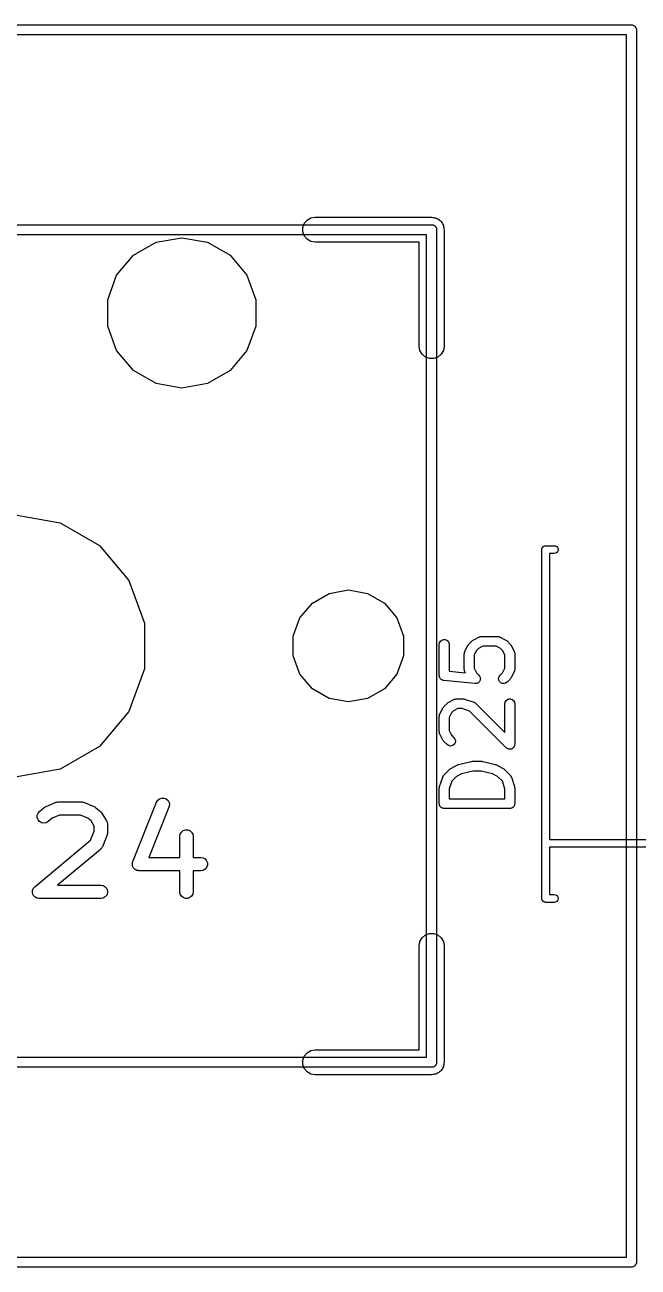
# Model space of a CAD drawing. Header units: millimetres. Extents: x 50 to 169, y 50 to 167.
# Drawn here: x 139.26 to 148.61, y 89.3 to 108.25 of the extents above; entities that cross this region are included whole.
import ezdxf

# ---------------------------------------------------------------- set-up
doc = ezdxf.new("R2010")
doc.units = ezdxf.units.MM
doc.layers.add('BLACK', color=7, linetype='Continuous')

# ---------------------------------------------------------------- blocks, each defined once
blk = doc.blocks.new('hhskb2-Cmts.User')
at = {"layer": 'BLACK'}
for p, q in [((119.65, -81.5738), (132.35, -81.5738)), ((132.35, -81.5738), (132.357, -81.575)), ((132.357, -81.575), (132.363, -81.575)), ((132.363, -81.575), (132.369, -81.5772)), ((132.369, -81.5772), (132.376, -81.5784)), ((132.376, -81.5784), (132.382, -81.5817)), ((132.382, -81.5817), (132.388, -81.584)), ((132.388, -81.584), (132.393, -81.5883)), ((132.393, -81.5883), (132.399, -81.5916)), ((132.399, -81.5916), (132.403, -81.5967)), ((132.403, -81.5967), (132.408, -81.601)), ((132.408, -81.601), (132.412, -81.6068)), ((132.412, -81.6068), (132.416, -81.6119)), ((132.416, -81.6119), (132.418, -81.6182)), ((132.418, -81.6182), (132.422, -81.6239)), ((132.422, -81.6239), (132.423, -81.6305)), ((132.423, -81.6305), (132.425, -81.6368)), ((132.425, -81.6368), (132.425, -81.6434)), ((132.425, -81.6434), (132.426, -81.65)), ((132.426, -81.65), (132.426, -94.35)), ((132.274, -81.7262), (119.726, -81.7262)), ((132.274, -94.2738), (132.274, -81.7262)), ((119.726, -94.2738), (132.274, -94.2738)), ((132.426, -94.35), (132.425, -94.3566)), ((132.425, -94.3566), (132.425, -94.3632)), ((132.35, -94.4262), (119.65, -94.4262)), ((132.357, -94.425), (132.35, -94.4262)), ((132.363, -94.425), (132.357, -94.425)), ((132.369, -94.4228), (132.363, -94.425)), ((132.376, -94.4216), (132.369, -94.4228)), ((132.382, -94.4183), (132.376, -94.4216)), ((132.388, -94.416), (132.382, -94.4183)), ((132.393, -94.4117), (132.388, -94.416)), ((132.399, -94.4084), (132.393, -94.4117)), ((132.403, -94.4033), (132.399, -94.4084)), ((132.408, -94.399), (132.403, -94.4033)), ((132.412, -94.3932), (132.408, -94.399)), ((132.416, -94.3881), (132.412, -94.3932)), ((132.418, -94.3818), (132.416, -94.3881)), ((132.422, -94.3761), (132.418, -94.3818)), ((132.423, -94.3695), (132.422, -94.3761)), ((132.425, -94.3632), (132.423, -94.3695))]:
    blk.add_line(p, q, dxfattribs=at)
blk = doc.blocks.new('hhskb2-Dwgs.User')
at = {"layer": 'BLACK'}
for p, q in [((116.602, -78.5258), (135.398, -78.5258)), ((135.398, -78.5258), (135.405, -78.527)), ((135.405, -78.527), (135.411, -78.527)), ((135.411, -78.527), (135.417, -78.5292)), ((135.417, -78.5292), (135.424, -78.5304)), ((135.424, -78.5304), (135.43, -78.5337)), ((135.43, -78.5337), (135.436, -78.536)), ((135.436, -78.536), (135.441, -78.5403)), ((135.441, -78.5403), (135.447, -78.5436)), ((135.447, -78.5436), (135.451, -78.5487)), ((135.451, -78.5487), (135.456, -78.553)), ((135.456, -78.553), (135.46, -78.5588)), ((135.46, -78.5588), (135.464, -78.5639)), ((135.464, -78.5639), (135.466, -78.5702)), ((135.466, -78.5702), (135.47, -78.5759)), ((135.47, -78.5759), (135.471, -78.5825)), ((135.471, -78.5825), (135.473, -78.5888)), ((135.473, -78.5888), (135.473, -78.5954)), ((135.473, -78.5954), (135.474, -78.602)), ((135.474, -78.602), (135.474, -97.398)), ((135.322, -78.6782), (116.678, -78.6782)), ((135.322, -97.3218), (135.322, -78.6782)), ((116.678, -97.3218), (135.322, -97.3218)), ((135.398, -97.4742), (116.602, -97.4742)), ((135.405, -97.473), (135.398, -97.4742)), ((135.411, -97.473), (135.405, -97.473)), ((135.417, -97.4708), (135.411, -97.473)), ((135.424, -97.4696), (135.417, -97.4708)), ((135.43, -97.4663), (135.424, -97.4696)), ((135.436, -97.464), (135.43, -97.4663)), ((135.441, -97.4597), (135.436, -97.464)), ((135.447, -97.4564), (135.441, -97.4597)), ((135.451, -97.4513), (135.447, -97.4564)), ((135.456, -97.447), (135.451, -97.4513)), ((135.46, -97.4412), (135.456, -97.447)), ((135.464, -97.4361), (135.46, -97.4412)), ((135.466, -97.4298), (135.464, -97.4361)), ((135.47, -97.4241), (135.466, -97.4298)), ((135.471, -97.4175), (135.47, -97.4241)), ((135.473, -97.4112), (135.471, -97.4175)), ((135.474, -97.398), (135.473, -97.4046)), ((135.473, -97.4046), (135.473, -97.4112))]:
    blk.add_line(p, q, dxfattribs=at)
blk = doc.blocks.new('hhskb2-F.SilkS')
at = {"layer": 'BLACK'}
for p, q in [((130.45, -81.5041), (130.507, -81.471)), ((130.507, -81.471), (130.572, -81.4595)), ((130.572, -81.4595), (132.35, -81.4595)), ((132.35, -81.4595), (132.366, -81.4624)), ((132.366, -81.4624), (132.383, -81.4624)), ((132.383, -81.4624), (132.399, -81.4681)), ((132.399, -81.4681), (132.415, -81.471)), ((132.415, -81.471), (132.43, -81.4793)), ((130.384, -81.6169), (130.407, -81.5547)), ((130.384, -81.6831), (130.384, -81.6169)), ((130.407, -81.5547), (130.45, -81.5041)), ((132.43, -81.4793), (132.445, -81.485)), ((132.445, -81.485), (132.458, -81.4957)), ((132.458, -81.4957), (132.472, -81.5041)), ((132.472, -81.5041), (132.483, -81.5168)), ((132.483, -81.5168), (132.496, -81.5275)), ((132.496, -81.5275), (132.504, -81.542)), ((132.504, -81.542), (132.515, -81.5547)), ((132.515, -81.5547), (132.521, -81.5704)), ((132.521, -81.5704), (132.529, -81.5848)), ((132.529, -81.5848), (132.532, -81.6013)), ((132.532, -81.6013), (132.538, -81.6169)), ((132.538, -81.6169), (132.538, -81.6336)), ((132.538, -81.6336), (132.54, -81.65)), ((132.54, -81.65), (132.54, -83.428)), ((127.802, -82.0411), (128.148, -81.8418)), ((128.148, -81.8418), (128.54, -81.7726)), ((128.54, -81.7726), (128.932, -81.8418)), ((128.932, -81.8418), (129.278, -82.0411)), ((130.407, -81.7452), (130.384, -81.6831)), ((130.45, -81.7959), (130.407, -81.7452)), ((130.507, -81.829), (130.45, -81.7959)), ((130.572, -81.8405), (130.507, -81.829)), ((132.159, -81.8405), (130.572, -81.8405)), ((132.159, -83.428), (132.159, -81.8405)), ((127.546, -82.3463), (127.802, -82.0411)), ((129.278, -82.0411), (129.534, -82.3463)), ((127.41, -82.7208), (127.546, -82.3463)), ((129.534, -82.3463), (129.67, -82.7208)), ((127.41, -83.1192), (127.41, -82.7208)), ((129.67, -82.7208), (129.67, -83.1192)), ((127.546, -83.4937), (127.41, -83.1192)), ((129.67, -83.1192), (129.534, -83.4937)), ((127.802, -83.7989), (127.546, -83.4937)), ((129.534, -83.4937), (129.278, -83.7989)), ((132.171, -83.4932), (132.159, -83.428)), ((132.204, -83.5505), (132.171, -83.4932)), ((132.255, -83.593), (132.204, -83.5505)), ((132.496, -83.5505), (132.445, -83.593)), ((132.529, -83.4932), (132.496, -83.5505)), ((132.54, -83.428), (132.529, -83.4932)), ((132.317, -83.6156), (132.255, -83.593)), ((132.383, -83.6156), (132.317, -83.6156)), ((132.445, -83.593), (132.383, -83.6156)), ((128.148, -83.9982), (127.802, -83.7989)), ((129.278, -83.7989), (128.932, -83.9982)), ((128.54, -84.0674), (128.148, -83.9982)), ((128.932, -83.9982), (128.54, -84.0674)), ((126, -85.9985), (126.685, -86.1192)), ((126.685, -86.1192), (127.287, -86.4667)), ((127.287, -86.4667), (127.733, -86.9992)), ((134.03, -86.53), (134.031, -86.5248)), ((134.03, -91.85), (134.03, -86.53)), ((134.031, -86.5196), (134.033, -86.5147)), ((134.031, -86.5248), (134.031, -86.5196)), ((134.033, -86.5147), (134.034, -86.5095)), ((134.034, -86.5095), (134.036, -86.5049)), ((134.036, -86.5049), (134.038, -86.5)), ((134.038, -86.5), (134.041, -86.496)), ((134.041, -86.496), (134.044, -86.4914)), ((134.044, -86.4914), (134.048, -86.4881)), ((134.048, -86.4881), (134.051, -86.484)), ((134.051, -86.484), (134.056, -86.4814)), ((134.056, -86.4814), (134.06, -86.478)), ((134.06, -86.478), (134.065, -86.4762)), ((134.065, -86.4762), (134.069, -86.4736)), ((134.069, -86.4736), (134.075, -86.4727)), ((134.075, -86.4727), (134.08, -86.4709)), ((134.08, -86.4709), (134.085, -86.4709)), ((134.085, -86.4709), (134.09, -86.47)), ((134.09, -86.47), (134.22, -86.47)), ((134.22, -86.59), (134.15, -86.59)), ((134.15, -86.59), (134.15, -90.95)), ((134.22, -86.47), (134.241, -86.4736)), ((134.241, -86.5864), (134.22, -86.59)), ((134.241, -86.4736), (134.259, -86.484)), ((134.259, -86.576), (134.241, -86.5864)), ((134.259, -86.484), (134.272, -86.5)), ((134.272, -86.56), (134.259, -86.576)), ((134.272, -86.5), (134.279, -86.5196)), ((134.279, -86.5404), (134.272, -86.56)), ((134.279, -86.5196), (134.279, -86.5404)), ((127.733, -86.9992), (127.971, -87.6524)), ((130.788, -87.1974), (131.08, -87.1458)), ((131.08, -87.1458), (131.372, -87.1974)), ((130.34, -87.5729), (130.531, -87.3457)), ((130.531, -87.3457), (130.788, -87.1974)), ((131.372, -87.1974), (131.629, -87.3457)), ((131.629, -87.3457), (131.82, -87.5729)), ((127.971, -87.6524), (127.971, -88.3476)), ((130.239, -87.8517), (130.34, -87.5729)), ((131.82, -87.5729), (131.921, -87.8517)), ((130.239, -88.1483), (130.239, -87.8517)), ((131.921, -87.8517), (131.921, -88.1483)), ((132.485, -87.9275), (132.505, -87.9108)), ((132.505, -87.9108), (132.529, -87.9019)), ((132.529, -87.9019), (132.555, -87.9019)), ((132.555, -87.9019), (132.58, -87.9108)), ((132.58, -87.9108), (132.6, -87.9275)), ((132.966, -87.9227), (132.975, -87.9158)), ((132.975, -87.9158), (132.985, -87.9086)), ((132.985, -87.9086), (133.08, -87.861)), ((133.08, -87.861), (133.084, -87.8598)), ((133.084, -87.8598), (133.088, -87.8576)), ((133.088, -87.8576), (133.097, -87.8561)), ((133.097, -87.8561), (133.105, -87.8536)), ((133.105, -87.8536), (133.11, -87.8538)), ((133.11, -87.8538), (133.114, -87.8531)), ((133.114, -87.8531), (133.352, -87.8531)), ((133.352, -87.8531), (133.356, -87.8538)), ((133.356, -87.8538), (133.36, -87.8536)), ((133.36, -87.8536), (133.369, -87.8561)), ((133.369, -87.8561), (133.378, -87.8576)), ((133.378, -87.8576), (133.381, -87.8598)), ((133.381, -87.8598), (133.385, -87.861)), ((133.385, -87.861), (133.481, -87.9086)), ((133.481, -87.9086), (133.49, -87.9158)), ((133.49, -87.9158), (133.5, -87.9227)), ((132.467, -87.9757), (132.472, -87.9501)), ((132.467, -88.4519), (132.467, -87.9757)), ((132.472, -87.9501), (132.485, -87.9275)), ((132.6, -87.9275), (132.613, -87.9501)), ((132.613, -87.9501), (132.617, -87.9757)), ((132.617, -87.9757), (132.617, -88.384)), ((132.849, -88.11), (132.851, -88.1016)), ((132.849, -88.1143), (132.849, -88.11)), ((132.851, -88.1016), (132.853, -88.0929)), ((132.853, -88.0929), (132.855, -88.0892)), ((132.855, -88.0892), (132.856, -88.085)), ((132.856, -88.085), (132.904, -87.9898)), ((132.904, -87.9898), (132.911, -87.9801)), ((132.911, -87.9801), (132.918, -87.9703)), ((132.918, -87.9703), (132.966, -87.9227)), ((133.033, -88.0678), (132.998, -88.1363)), ((133.063, -88.0374), (133.033, -88.0678)), ((133.132, -88.0031), (133.063, -88.0374)), ((133.334, -88.0031), (133.132, -88.0031)), ((133.403, -88.0374), (133.334, -88.0031)), ((133.433, -88.0678), (133.403, -88.0374)), ((133.467, -88.1363), (133.433, -88.0678)), ((133.5, -87.9227), (133.548, -87.9703)), ((133.548, -87.9703), (133.555, -87.9801)), ((133.555, -87.9801), (133.562, -87.9898)), ((133.562, -87.9898), (133.609, -88.085)), ((133.609, -88.085), (133.611, -88.0892)), ((133.611, -88.0892), (133.613, -88.0929)), ((133.613, -88.0929), (133.614, -88.1016)), ((133.614, -88.1016), (133.617, -88.11)), ((133.617, -88.11), (133.617, -88.1143)), ((130.34, -88.4271), (130.239, -88.1483)), ((131.921, -88.1483), (131.82, -88.4271)), ((132.848, -88.1186), (132.849, -88.1143)), ((132.848, -88.3567), (132.848, -88.1186)), ((132.998, -88.1363), (132.998, -88.339)), ((133.467, -88.339), (133.467, -88.1363)), ((133.617, -88.1143), (133.617, -88.1186)), ((133.617, -88.1186), (133.617, -88.3567)), ((127.971, -88.3476), (127.733, -89.0008)), ((130.531, -88.6543), (130.34, -88.4271)), ((131.82, -88.4271), (131.629, -88.6543)), ((132.468, -88.4547), (132.467, -88.4519)), ((132.468, -88.4575), (132.468, -88.4547)), ((132.47, -88.4675), (132.468, -88.4575)), ((132.472, -88.4776), (132.47, -88.4675)), ((132.473, -88.48), (132.472, -88.4776)), ((132.474, -88.4828), (132.473, -88.48)), ((132.48, -88.4912), (132.474, -88.4828)), ((132.617, -88.384), (132.866, -88.4089)), ((132.849, -88.3609), (132.848, -88.3567)), ((132.849, -88.3652), (132.849, -88.3609)), ((132.851, -88.3737), (132.849, -88.3652)), ((132.853, -88.3823), (132.851, -88.3737)), ((132.855, -88.3861), (132.853, -88.3823)), ((132.856, -88.3902), (132.855, -88.3861)), ((132.866, -88.4089), (132.856, -88.3902)), ((132.998, -88.339), (133.033, -88.4075)), ((133.033, -88.4075), (133.072, -88.4465)), ((133.072, -88.4465), (133.072, -88.4469)), ((133.072, -88.4469), (133.072, -88.4472)), ((133.072, -88.4472), (133.079, -88.4576)), ((133.079, -88.4576), (133.087, -88.4678)), ((133.087, -88.4678), (133.087, -88.4683)), ((133.087, -88.4683), (133.087, -88.4687)), ((133.087, -88.4687), (133.09, -88.4809)), ((133.09, -88.4809), (133.093, -88.493)), ((133.372, -88.493), (133.379, -88.4678)), ((133.379, -88.4678), (133.394, -88.4465)), ((133.394, -88.4465), (133.433, -88.4075)), ((133.433, -88.4075), (133.467, -88.339)), ((133.562, -88.4854), (133.555, -88.4951)), ((133.609, -88.3902), (133.562, -88.4854)), ((133.611, -88.3861), (133.609, -88.3902)), ((133.613, -88.3823), (133.611, -88.3861)), ((133.614, -88.3737), (133.613, -88.3823)), ((133.617, -88.3652), (133.614, -88.3737)), ((133.617, -88.3567), (133.617, -88.3609)), ((133.617, -88.3609), (133.617, -88.3652)), ((130.788, -88.8026), (130.531, -88.6543)), ((131.629, -88.6543), (131.372, -88.8026)), ((132.485, -88.5001), (132.48, -88.4912)), ((132.487, -88.5019), (132.485, -88.5001)), ((132.489, -88.5043), (132.487, -88.5019)), ((132.497, -88.5103), (132.489, -88.5043)), ((132.505, -88.5169), (132.497, -88.5103)), ((132.508, -88.5178), (132.505, -88.5169)), ((132.51, -88.5195), (132.508, -88.5178)), ((132.52, -88.5223), (132.51, -88.5195)), ((132.529, -88.5258), (132.52, -88.5223)), ((132.532, -88.5258), (132.529, -88.5258)), ((132.535, -88.5265), (132.532, -88.5258)), ((133.011, -88.5742), (132.535, -88.5265)), ((133.012, -88.5741), (133.011, -88.5742)), ((133.024, -88.5731), (133.012, -88.5742)), ((133.012, -88.5742), (133.012, -88.5741)), ((133.037, -88.5722), (133.024, -88.5731)), ((133.038, -88.572), (133.037, -88.5722)), ((133.049, -88.5667), (133.038, -88.572)), ((133.038, -88.572), (133.038, -88.572)), ((133.061, -88.5615), (133.049, -88.5667)), ((133.062, -88.561), (133.061, -88.5612)), ((133.061, -88.5612), (133.061, -88.5615)), ((133.07, -88.5521), (133.062, -88.561)), ((133.079, -88.5433), (133.07, -88.5521)), ((133.08, -88.5429), (133.079, -88.5433)), ((133.085, -88.5312), (133.08, -88.5425)), ((133.08, -88.5425), (133.08, -88.5429)), ((133.091, -88.5198), (133.085, -88.5312)), ((133.092, -88.5065), (133.091, -88.5189)), ((133.091, -88.5189), (133.091, -88.5194)), ((133.091, -88.5194), (133.091, -88.5198)), ((133.093, -88.4939), (133.092, -88.5065)), ((133.093, -88.493), (133.093, -88.4935)), ((133.093, -88.4935), (133.093, -88.4939)), ((133.375, -88.5189), (133.372, -88.493)), ((133.386, -88.5425), (133.375, -88.5189)), ((133.404, -88.561), (133.386, -88.5425)), ((133.428, -88.572), (133.404, -88.561)), ((133.454, -88.5742), (133.428, -88.572)), ((133.479, -88.5675), (133.454, -88.5742)), ((133.5, -88.5526), (133.479, -88.5675)), ((133.548, -88.5049), (133.5, -88.5526)), ((133.555, -88.4951), (133.548, -88.5049)), ((131.08, -88.8541), (130.788, -88.8026)), ((131.372, -88.8026), (131.08, -88.8541)), ((132.594, -88.8682), (132.604, -88.861)), ((132.604, -88.861), (132.699, -88.8134)), ((132.699, -88.8134), (132.703, -88.8122)), ((132.703, -88.8122), (132.707, -88.81)), ((132.707, -88.81), (132.716, -88.8085)), ((132.716, -88.8085), (132.724, -88.806)), ((132.724, -88.806), (132.729, -88.8062)), ((132.729, -88.8062), (132.733, -88.8055)), ((132.733, -88.8055), (132.828, -88.8055)), ((132.828, -88.8055), (132.84, -88.8076)), ((132.84, -88.8076), (132.852, -88.8093)), ((132.852, -88.8093), (132.995, -88.8569)), ((132.995, -88.8569), (132.998, -88.859)), ((132.998, -88.859), (133.003, -88.8601)), ((133.003, -88.8601), (133.01, -88.8652)), ((133.01, -88.8652), (133.018, -88.8693)), ((133.467, -88.8805), (133.472, -88.8548)), ((133.472, -88.8548), (133.485, -88.8323)), ((133.485, -88.8323), (133.505, -88.8155)), ((133.505, -88.8155), (133.529, -88.8066)), ((133.529, -88.8066), (133.555, -88.8066)), ((133.555, -88.8066), (133.58, -88.8155)), ((133.58, -88.8155), (133.6, -88.8323)), ((133.6, -88.8323), (133.613, -88.8548)), ((133.613, -88.8548), (133.617, -88.8805)), ((127.733, -89.0008), (127.287, -89.5332)), ((132.468, -89.0624), (132.47, -89.054)), ((132.47, -89.054), (132.472, -89.0453)), ((132.472, -89.0453), (132.474, -89.0416)), ((132.474, -89.0416), (132.475, -89.0374)), ((132.475, -89.0374), (132.523, -88.9422)), ((132.523, -88.9422), (132.53, -88.9325)), ((132.53, -88.9325), (132.537, -88.9227)), ((132.537, -88.9227), (132.585, -88.8751)), ((132.585, -88.8751), (132.594, -88.8682)), ((132.652, -89.0201), (132.617, -89.0887)), ((132.682, -88.9897), (132.652, -89.0201)), ((132.751, -88.9555), (132.682, -88.9897)), ((132.816, -88.9555), (132.751, -88.9555)), ((132.93, -88.9936), (132.816, -88.9555)), ((133.489, -89.5526), (132.93, -88.9936)), ((133.018, -88.8693), (133.02, -88.8726)), ((133.02, -88.8726), (133.024, -88.8751)), ((133.024, -88.8751), (133.467, -89.3185)), ((133.467, -89.3185), (133.467, -88.8805)), ((133.617, -88.8805), (133.617, -89.4995)), ((132.467, -89.071), (132.468, -89.0667)), ((132.467, -89.309), (132.467, -89.071)), ((132.468, -89.0667), (132.468, -89.0624)), ((132.617, -89.0887), (132.617, -89.2913)), ((132.468, -89.3133), (132.467, -89.309)), ((132.468, -89.3176), (132.468, -89.3133)), ((132.47, -89.326), (132.468, -89.3176)), ((132.472, -89.3347), (132.47, -89.326)), ((132.474, -89.3384), (132.472, -89.3347)), ((132.475, -89.3426), (132.474, -89.3384)), ((132.523, -89.4378), (132.475, -89.3426)), ((132.617, -89.2913), (132.652, -89.3599)), ((132.652, -89.3599), (132.691, -89.3989)), ((132.691, -89.3989), (132.706, -89.4202)), ((132.706, -89.4202), (132.712, -89.4454)), ((127.287, -89.5332), (126.685, -89.8808)), ((132.53, -89.4475), (132.523, -89.4378)), ((132.537, -89.4573), (132.53, -89.4475)), ((132.585, -89.5049), (132.537, -89.4573)), ((132.606, -89.5199), (132.585, -89.5049)), ((132.631, -89.5266), (132.606, -89.5199)), ((132.657, -89.5243), (132.631, -89.5266)), ((132.681, -89.5133), (132.657, -89.5243)), ((132.699, -89.4949), (132.681, -89.5133)), ((132.71, -89.4713), (132.699, -89.4949)), ((132.712, -89.4454), (132.71, -89.4713)), ((133.497, -89.5582), (133.489, -89.5526)), ((133.505, -89.5645), (133.497, -89.5582)), ((133.508, -89.5656), (133.505, -89.5645)), ((133.511, -89.5675), (133.508, -89.5656)), ((133.52, -89.57), (133.511, -89.5675)), ((133.529, -89.5734), (133.52, -89.57)), ((133.533, -89.5734), (133.529, -89.5734)), ((133.536, -89.5742), (133.533, -89.5734)), ((133.546, -89.5734), (133.536, -89.5742)), ((133.555, -89.5734), (133.546, -89.5734)), ((133.559, -89.5723), (133.555, -89.5734)), ((133.562, -89.572), (133.559, -89.5723)), ((133.571, -89.5678), (133.562, -89.572)), ((133.58, -89.5645), (133.571, -89.5678)), ((133.582, -89.5624), (133.58, -89.5645)), ((133.585, -89.561), (133.582, -89.5624)), ((133.592, -89.554), (133.585, -89.561)), ((133.6, -89.5477), (133.592, -89.554)), ((133.601, -89.5449), (133.6, -89.5477)), ((133.604, -89.5425), (133.601, -89.5449)), ((133.608, -89.5337), (133.604, -89.5425)), ((133.613, -89.5252), (133.608, -89.5337)), ((133.615, -89.5189), (133.613, -89.5219)), ((133.613, -89.5219), (133.613, -89.5252)), ((133.616, -89.5092), (133.615, -89.5189)), ((133.617, -89.4995), (133.616, -89.5092)), ((132.652, -89.861), (132.747, -89.8134)), ((132.747, -89.8134), (132.755, -89.8111)), ((132.755, -89.8111), (132.762, -89.8077)), ((132.762, -89.8077), (132.953, -89.7601)), ((132.953, -89.7601), (132.962, -89.7595)), ((132.962, -89.7595), (132.971, -89.7579)), ((132.971, -89.7579), (133.114, -89.7579)), ((133.114, -89.7579), (133.123, -89.7595)), ((133.123, -89.7595), (133.132, -89.7601)), ((133.132, -89.7601), (133.322, -89.8077)), ((133.322, -89.8077), (133.33, -89.8111)), ((133.33, -89.8111), (133.338, -89.8134)), ((133.338, -89.8134), (133.433, -89.861)), ((126.685, -89.8808), (126, -90.0015)), ((132.471, -90.1425), (132.519, -89.9996)), ((132.519, -89.9996), (132.521, -89.9958)), ((132.521, -89.9958), (132.522, -89.9916)), ((132.522, -89.9916), (132.527, -89.9844)), ((132.527, -89.9844), (132.531, -89.9767)), ((132.531, -89.9767), (132.534, -89.9738)), ((132.534, -89.9738), (132.537, -89.9703)), ((132.537, -89.9703), (132.632, -89.8751)), ((132.632, -89.8751), (132.642, -89.8682)), ((132.642, -89.8682), (132.652, -89.861)), ((132.73, -89.9897), (132.656, -90.0638)), ((132.807, -89.9512), (132.73, -89.9897)), ((132.98, -89.9079), (132.807, -89.9512)), ((133.105, -89.9079), (132.98, -89.9079)), ((133.278, -89.9512), (133.105, -89.9079)), ((133.355, -89.9897), (133.278, -89.9512)), ((133.429, -90.0638), (133.355, -89.9897)), ((133.433, -89.861), (133.443, -89.8682)), ((133.443, -89.8682), (133.453, -89.8751)), ((133.453, -89.8751), (133.548, -89.9703)), ((133.548, -89.9703), (133.55, -89.9738)), ((133.55, -89.9738), (133.554, -89.9767)), ((133.554, -89.9767), (133.558, -89.9844)), ((133.558, -89.9844), (133.563, -89.9916)), ((133.563, -89.9916), (133.564, -89.9958)), ((133.564, -89.9958), (133.566, -89.9996)), ((133.566, -89.9996), (133.614, -90.1425)), ((132.467, -90.1662), (132.469, -90.1543)), ((132.467, -90.4043), (132.467, -90.1662)), ((132.469, -90.1543), (132.471, -90.1425)), ((132.656, -90.0638), (132.617, -90.1784)), ((132.617, -90.1784), (132.617, -90.3293)), ((133.467, -90.1784), (133.429, -90.0638)), ((133.467, -90.3293), (133.467, -90.1784)), ((133.614, -90.1425), (133.615, -90.1543)), ((133.615, -90.1543), (133.617, -90.1662)), ((133.617, -90.1662), (133.617, -90.4043)), ((126.618, -90.3841), (126.634, -90.3814)), ((126.634, -90.3814), (126.648, -90.378)), ((126.648, -90.378), (126.651, -90.3783)), ((126.651, -90.3783), (126.653, -90.3779)), ((126.653, -90.3779), (127.016, -90.3779)), ((127.016, -90.3779), (127.018, -90.3783)), ((127.018, -90.3783), (127.021, -90.378)), ((127.021, -90.378), (127.036, -90.3814)), ((127.036, -90.3814), (127.051, -90.3841)), ((127.793, -91.2885), (128.155, -90.3813)), ((128.155, -90.3813), (128.174, -90.3513)), ((128.174, -90.3513), (128.202, -90.3295)), ((128.202, -90.3295), (128.235, -90.3185)), ((128.235, -90.3185), (128.27, -90.3196)), ((128.27, -90.3196), (128.303, -90.3327)), ((128.303, -90.3327), (128.33, -90.3562)), ((128.33, -90.3562), (128.346, -90.3873)), ((132.617, -90.3293), (133.467, -90.3293)), ((126.335, -90.5825), (126.348, -90.5494)), ((126.348, -90.5494), (126.37, -90.5224)), ((126.37, -90.5224), (126.443, -90.4619)), ((126.443, -90.4619), (126.456, -90.4544)), ((126.456, -90.4544), (126.469, -90.4462)), ((126.469, -90.4462), (126.614, -90.3857)), ((126.614, -90.3857), (126.616, -90.3852)), ((126.616, -90.3852), (126.618, -90.3841)), ((127.051, -90.3841), (127.053, -90.3852)), ((127.053, -90.3852), (127.055, -90.3857)), ((127.055, -90.3857), (127.2, -90.4462)), ((127.2, -90.4462), (127.213, -90.4544)), ((127.213, -90.4544), (127.226, -90.4619)), ((127.226, -90.4619), (127.299, -90.5224)), ((127.299, -90.5224), (127.31, -90.5354)), ((127.31, -90.5354), (127.321, -90.5482)), ((127.321, -90.5482), (127.393, -90.6692)), ((128.344, -90.4568), (128.037, -91.2246)), ((128.351, -90.4222), (128.344, -90.4568)), ((128.346, -90.3873), (128.351, -90.4222)), ((132.469, -90.4107), (132.467, -90.4043)), ((132.469, -90.4173), (132.469, -90.4107)), ((132.471, -90.4235), (132.469, -90.4173)), ((132.472, -90.4299), (132.471, -90.4235)), ((132.475, -90.4356), (132.472, -90.4299)), ((132.477, -90.4418), (132.475, -90.4356)), ((132.482, -90.4468), (132.477, -90.4418)), ((132.485, -90.4525), (132.482, -90.4468)), ((132.49, -90.4567), (132.485, -90.4525)), ((132.494, -90.4617), (132.49, -90.4567)), ((132.5, -90.465), (132.494, -90.4617)), ((132.505, -90.4692), (132.5, -90.465)), ((132.511, -90.4715), (132.505, -90.4692)), ((132.517, -90.4748), (132.511, -90.4715)), ((132.523, -90.4759), (132.517, -90.4748)), ((132.529, -90.4781), (132.523, -90.4759)), ((132.536, -90.4781), (132.529, -90.4781)), ((132.542, -90.4793), (132.536, -90.4781)), ((133.542, -90.4793), (132.542, -90.4793)), ((133.549, -90.4781), (133.542, -90.4793)), ((133.555, -90.4781), (133.549, -90.4781)), ((133.562, -90.4759), (133.555, -90.4781)), ((133.568, -90.4748), (133.562, -90.4759)), ((133.574, -90.4715), (133.568, -90.4748)), ((133.58, -90.4692), (133.574, -90.4715)), ((133.585, -90.465), (133.58, -90.4692)), ((133.591, -90.4617), (133.585, -90.465)), ((133.595, -90.4567), (133.591, -90.4617)), ((133.6, -90.4525), (133.595, -90.4567)), ((133.603, -90.4468), (133.6, -90.4525)), ((133.607, -90.4418), (133.603, -90.4468)), ((133.61, -90.4356), (133.607, -90.4418)), ((133.613, -90.4299), (133.61, -90.4356)), ((133.614, -90.4235), (133.613, -90.4299)), ((133.616, -90.4173), (133.614, -90.4235)), ((133.617, -90.4043), (133.616, -90.4107)), ((133.616, -90.4107), (133.616, -90.4173)), ((126.335, -90.6178), (126.335, -90.5825)), ((126.347, -90.651), (126.335, -90.6178)), ((126.37, -90.6781), (126.347, -90.651)), ((126.4, -90.6958), (126.37, -90.6781)), ((126.435, -90.7021), (126.4, -90.6958)), ((126.47, -90.6961), (126.435, -90.7021)), ((126.5, -90.6785), (126.47, -90.6961)), ((126.561, -90.6279), (126.5, -90.6785)), ((126.673, -90.5811), (126.561, -90.6279)), ((126.996, -90.5811), (126.673, -90.5811)), ((127.108, -90.6279), (126.996, -90.5811)), ((127.155, -90.6675), (127.108, -90.6279)), ((127.205, -90.7496), (127.155, -90.6675)), ((127.205, -90.8228), (127.205, -90.7496)), ((127.393, -90.6692), (127.397, -90.6782)), ((127.397, -90.6782), (127.402, -90.6867)), ((127.402, -90.6867), (127.403, -90.6946)), ((127.403, -90.6946), (127.406, -90.7021)), ((127.406, -90.7021), (127.406, -90.7118)), ((127.406, -90.7118), (127.408, -90.7214)), ((127.408, -90.7214), (127.408, -90.8424)), ((127.149, -90.9622), (127.205, -90.8228)), ((127.401, -90.8801), (127.328, -91.0615)), ((127.402, -90.8771), (127.401, -90.8785)), ((127.401, -90.8785), (127.401, -90.8801)), ((127.405, -90.8613), (127.402, -90.8771)), ((127.408, -90.8456), (127.405, -90.8613)), ((127.408, -90.8424), (127.408, -90.844)), ((127.408, -90.844), (127.408, -90.8456)), ((128.511, -90.9029), (128.517, -90.8681)), ((128.511, -91.2246), (128.511, -90.9029)), ((128.517, -90.8681), (128.535, -90.8375)), ((128.535, -90.8375), (128.562, -90.8149)), ((128.562, -90.8149), (128.595, -90.8028)), ((128.595, -90.8028), (128.63, -90.8028)), ((128.63, -90.8028), (128.663, -90.8149)), ((128.663, -90.8149), (128.69, -90.8375)), ((128.69, -90.8375), (128.708, -90.8681)), ((128.708, -90.8681), (128.714, -90.9029)), ((128.714, -90.9029), (128.714, -91.2246)), ((134.15, -90.95), (136.85, -90.95)), ((126.298, -91.6715), (127.149, -90.9622)), ((127.299, -91.1019), (126.643, -91.6479)), ((127.304, -91.0962), (127.299, -91.1019)), ((127.309, -91.0915), (127.304, -91.0962)), ((127.315, -91.0828), (127.309, -91.0915)), ((127.322, -91.0749), (127.315, -91.0828)), ((127.324, -91.0679), (127.322, -91.0749)), ((127.328, -91.0615), (127.324, -91.0679)), ((136.85, -91.07), (134.15, -91.07)), ((134.15, -91.07), (134.15, -91.79)), ((127.785, -91.323), (127.787, -91.3158)), ((127.787, -91.3334), (127.785, -91.323)), ((127.787, -91.3085), (127.79, -91.2987)), ((127.787, -91.3158), (127.787, -91.3085)), ((127.79, -91.2987), (127.793, -91.2885)), ((128.037, -91.2246), (128.511, -91.2246)), ((128.714, -91.2246), (128.83, -91.2246)), ((128.83, -91.2246), (128.865, -91.2307)), ((128.865, -91.2307), (128.896, -91.2484)), ((128.896, -91.2484), (128.918, -91.2754)), ((128.918, -91.2754), (128.93, -91.3085)), ((128.93, -91.3085), (128.93, -91.3438)), ((127.787, -91.3438), (127.787, -91.3334)), ((127.789, -91.3507), (127.787, -91.3438)), ((127.79, -91.3579), (127.789, -91.3507)), ((127.795, -91.3672), (127.79, -91.3579)), ((127.799, -91.377), (127.795, -91.3672)), ((127.804, -91.3826), (127.799, -91.377)), ((127.807, -91.389), (127.804, -91.3826)), ((127.815, -91.396), (127.807, -91.389)), ((127.822, -91.404), (127.815, -91.396)), ((127.828, -91.4077), (127.822, -91.404)), ((127.833, -91.4125), (127.828, -91.4077)), ((127.843, -91.4164), (127.833, -91.4125)), ((127.852, -91.4217), (127.843, -91.4164)), ((127.859, -91.4229), (127.852, -91.4217)), ((127.866, -91.4256), (127.859, -91.4229)), ((127.877, -91.426), (127.866, -91.4256)), ((127.887, -91.4278), (127.877, -91.426)), ((128.511, -91.4278), (127.887, -91.4278)), ((128.511, -91.7495), (128.511, -91.4278)), ((128.83, -91.4278), (128.714, -91.4278)), ((128.714, -91.4278), (128.714, -91.7495)), ((128.865, -91.4217), (128.83, -91.4278)), ((128.896, -91.404), (128.865, -91.4217)), ((128.918, -91.377), (128.896, -91.404)), ((128.93, -91.3438), (128.918, -91.377)), ((126.269, -91.7151), (126.275, -91.6987)), ((126.275, -91.6984), (126.286, -91.685)), ((126.275, -91.6986), (126.275, -91.6984)), ((126.275, -91.6987), (126.275, -91.6986)), ((126.286, -91.685), (126.298, -91.6717)), ((126.298, -91.6716), (126.298, -91.6715)), ((126.298, -91.6717), (126.298, -91.6716)), ((126.643, -91.6479), (127.306, -91.6479)), ((127.306, -91.6479), (127.341, -91.6541)), ((127.341, -91.6541), (127.372, -91.6717)), ((127.372, -91.6717), (127.394, -91.6987)), ((127.394, -91.6987), (127.406, -91.7319)), ((126.263, -91.7315), (126.269, -91.7151)), ((126.263, -91.7317), (126.263, -91.7315)), ((126.263, -91.7319), (126.263, -91.7317)), ((126.263, -91.7492), (126.263, -91.7319)), ((126.263, -91.7668), (126.263, -91.7492)), ((126.263, -91.767), (126.263, -91.7668)), ((126.263, -91.7672), (126.263, -91.767)), ((126.269, -91.7835), (126.263, -91.7672)), ((126.275, -91.8), (126.269, -91.7835)), ((126.275, -91.8002), (126.275, -91.8)), ((126.275, -91.8003), (126.275, -91.8002)), ((126.286, -91.8138), (126.275, -91.8003)), ((126.297, -91.8271), (126.286, -91.8138)), ((126.297, -91.8272), (126.297, -91.8271)), ((126.298, -91.8274), (126.297, -91.8272)), ((126.313, -91.8361), (126.298, -91.8274)), ((126.328, -91.8449), (126.313, -91.8361)), ((126.328, -91.845), (126.328, -91.8449)), ((126.328, -91.8449), (126.328, -91.8449)), ((126.345, -91.8481), (126.328, -91.845)), ((126.363, -91.8511), (126.345, -91.8481)), ((127.306, -91.8511), (126.363, -91.8511)), ((126.363, -91.8511), (126.363, -91.8511)), ((126.363, -91.8511), (126.363, -91.8511)), ((127.341, -91.845), (127.306, -91.8511)), ((127.372, -91.8274), (127.341, -91.845)), ((127.394, -91.8003), (127.372, -91.8274)), ((127.406, -91.7672), (127.394, -91.8003)), ((127.406, -91.7319), (127.406, -91.7672)), ((128.517, -91.7843), (128.511, -91.7495)), ((128.535, -91.8148), (128.517, -91.7843)), ((128.562, -91.8375), (128.535, -91.8148)), ((128.595, -91.8496), (128.562, -91.8375)), ((128.63, -91.8496), (128.595, -91.8496)), ((128.663, -91.8375), (128.63, -91.8496)), ((128.69, -91.8148), (128.663, -91.8375)), ((128.708, -91.7843), (128.69, -91.8148)), ((128.714, -91.7495), (128.708, -91.7843)), ((134.031, -91.8552), (134.03, -91.85)), ((134.031, -91.8604), (134.031, -91.8552)), ((134.033, -91.8653), (134.031, -91.8604)), ((134.034, -91.8705), (134.033, -91.8653)), ((134.036, -91.8751), (134.034, -91.8705)), ((134.038, -91.88), (134.036, -91.8751)), ((134.041, -91.884), (134.038, -91.88)), ((134.044, -91.8886), (134.041, -91.884)), ((134.048, -91.8919), (134.044, -91.8886)), ((134.051, -91.896), (134.048, -91.8919)), ((134.056, -91.8986), (134.051, -91.896)), ((134.06, -91.902), (134.056, -91.8986)), ((134.15, -91.79), (134.22, -91.79)), ((134.22, -91.79), (134.241, -91.7936)), ((134.241, -91.7936), (134.259, -91.804)), ((134.259, -91.896), (134.241, -91.9064)), ((134.259, -91.804), (134.272, -91.82)), ((134.272, -91.88), (134.259, -91.896)), ((134.272, -91.82), (134.279, -91.8396)), ((134.279, -91.8604), (134.272, -91.88)), ((134.279, -91.8396), (134.279, -91.8604)), ((134.065, -91.9038), (134.06, -91.902)), ((134.069, -91.9064), (134.065, -91.9038)), ((134.075, -91.9073), (134.069, -91.9064)), ((134.08, -91.9091), (134.075, -91.9073)), ((134.085, -91.9091), (134.08, -91.9091)), ((134.09, -91.91), (134.085, -91.9091)), ((134.22, -91.91), (134.09, -91.91)), ((134.241, -91.9064), (134.22, -91.91)), ((132.171, -92.5068), (132.204, -92.4495)), ((132.204, -92.4495), (132.255, -92.407)), ((132.255, -92.407), (132.317, -92.3844)), ((132.317, -92.3844), (132.383, -92.3844)), ((132.383, -92.3844), (132.445, -92.407)), ((132.445, -92.407), (132.496, -92.4495)), ((132.496, -92.4495), (132.529, -92.5068)), ((132.159, -92.572), (132.171, -92.5068)), ((132.159, -94.1595), (132.159, -92.572)), ((132.529, -92.5068), (132.54, -92.572)), ((132.54, -92.572), (132.54, -94.35)), ((130.45, -94.2041), (130.507, -94.171)), ((130.507, -94.171), (130.572, -94.1595)), ((130.572, -94.1595), (132.159, -94.1595)), ((130.384, -94.3169), (130.407, -94.2548)), ((130.384, -94.3831), (130.384, -94.3169)), ((130.407, -94.2548), (130.45, -94.2041)), ((132.54, -94.35), (132.538, -94.3664)), ((130.407, -94.4453), (130.384, -94.3831)), ((130.45, -94.4959), (130.407, -94.4453)), ((130.507, -94.529), (130.45, -94.4959)), ((130.572, -94.5405), (130.507, -94.529)), ((132.35, -94.5405), (130.572, -94.5405)), ((132.366, -94.5376), (132.35, -94.5405)), ((132.383, -94.5376), (132.366, -94.5376)), ((132.399, -94.5319), (132.383, -94.5376)), ((132.415, -94.529), (132.399, -94.5319)), ((132.43, -94.5207), (132.415, -94.529)), ((132.445, -94.515), (132.43, -94.5207)), ((132.458, -94.5043), (132.445, -94.515)), ((132.472, -94.4959), (132.458, -94.5043)), ((132.483, -94.4832), (132.472, -94.4959)), ((132.496, -94.4725), (132.483, -94.4832)), ((132.504, -94.458), (132.496, -94.4725)), ((132.515, -94.4453), (132.504, -94.458)), ((132.521, -94.4296), (132.515, -94.4453)), ((132.529, -94.4152), (132.521, -94.4296)), ((132.532, -94.3987), (132.529, -94.4152)), ((132.538, -94.3831), (132.532, -94.3987)), ((132.538, -94.3664), (132.538, -94.3831))]:
    blk.add_line(p, q, dxfattribs=at)

msp = doc.modelspace()

# ---------------------------------------------------------------- block references
for name in ['hhskb2-F.SilkS', 'hhskb2-Dwgs.User', 'hhskb2-Cmts.User']:
    msp.add_blockref(name, (13.113, 186.774))

doc.saveas('drawing.dxf')
